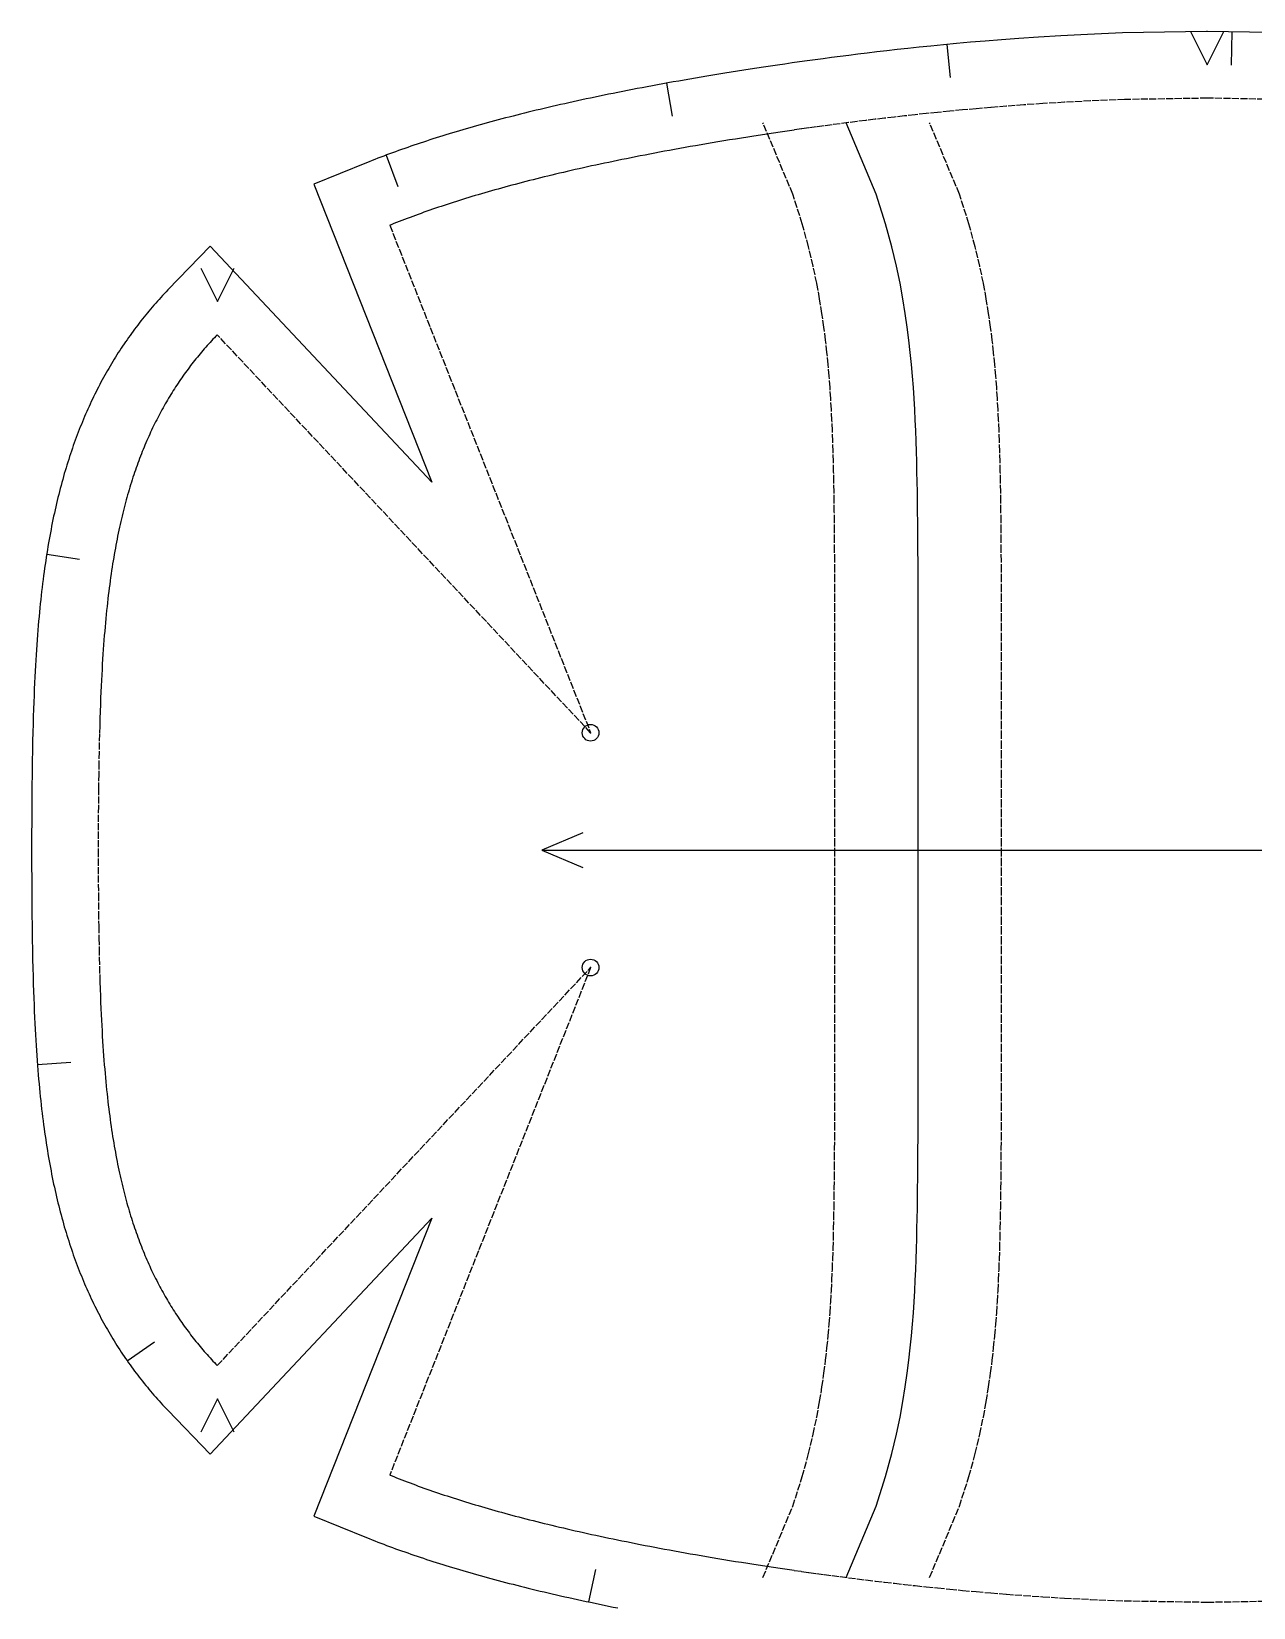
# Model space of a CAD drawing. Header units: millimetres. Extents: x 0 to 8058, y -22 to 1524.
# Drawn here: x 4506.3 to 4726.2, y 333.6 to 617.3 of the extents above; entities that cross this region are included whole.
import ezdxf

# ---------------------------------------------------------------- set-up
doc = ezdxf.new("R2010")
doc.units = ezdxf.units.MM
doc.linetypes.add('DASHED', pattern=[1.524, 1.27, -0.254])
for name, color, linetype in [('CUT', 7, 'Continuous'), ('DRILL', 4, 'Continuous'), ('GRAIN', 5, 'Continuous'), ('INTERNAL', 6, 'Continuous'), ('NOTCH', 1, 'Continuous'), ('SEW', 3, 'Continuous')]:
    doc.layers.add(name, color=color, linetype=linetype)

msp = doc.modelspace()

# ---------------------------------------------------------------- linework, layer by layer
at = {"layer": 'CUT'}
msp.add_lwpolyline([(4733.1, 617.04), (4717.99, 617.29), (4717.79, 617.29), (4702.68, 617.04), (4696.34, 616.78), (4691.55, 616.53), (4687.53, 616.29), (4684.01, 616.05), (4680.85, 615.81), (4677.95, 615.58), (4675.27, 615.35), (4672.77, 615.12), (4670.41, 614.9), (4668.18, 614.68), (4666.06, 614.46), (4664.03, 614.24), (4662.09, 614.03), (4660.22, 613.82), (4658.42, 613.61), (4656.69, 613.4), (4655.01, 613.2), (4653.39, 613), (4651.81, 612.79), (4650.28, 612.6), (4648.79, 612.4), (4647.33, 612.2), (4645.92, 612.01), (4644.53, 611.82), (4643.18, 611.63), (4641.86, 611.44), (4640.57, 611.25), (4639.3, 611.06), (4638.06, 610.88), (4636.84, 610.69), (4635.65, 610.51), (4634.47, 610.33), (4633.32, 610.15), (4632.19, 609.97), (4631.07, 609.79), (4629.98, 609.61), (4628.9, 609.43), (4627.84, 609.26), (4626.79, 609.08), (4625.76, 608.91), (4624.75, 608.73), (4623.75, 608.56), (4622.76, 608.38), (4621.79, 608.21), (4620.83, 608.04), (4619.88, 607.87), (4618.94, 607.69), (4618.02, 607.52), (4617.1, 607.35), (4616.2, 607.18), (4615.31, 607.01), (4614.42, 606.84), (4613.55, 606.67), (4612.69, 606.5), (4611.83, 606.33), (4610.99, 606.16), (4610.15, 605.99), (4609.33, 605.83), (4608.51, 605.66), (4607.7, 605.49), (4606.89, 605.32), (4606.1, 605.15), (4605.31, 604.98), (4604.53, 604.81), (4603.76, 604.64), (4603, 604.47), (4602.24, 604.3), (4601.48, 604.13), (4600.74, 603.96), (4600, 603.79), (4599.27, 603.62), (4598.54, 603.45), (4597.82, 603.28), (4597.11, 603.11), (4596.4, 602.94), (4595.69, 602.77), (4595, 602.6), (4594.3, 602.42), (4593.62, 602.25), (4592.94, 602.08), (4592.26, 601.9), (4591.59, 601.73), (4590.92, 601.56), (4590.26, 601.38), (4589.6, 601.21), (4588.95, 601.03), (4588.31, 600.85), (4587.66, 600.68), (4587.02, 600.5), (4586.39, 600.32), (4585.76, 600.14), (4585.14, 599.97), (4584.52, 599.79), (4583.9, 599.61), (4583.29, 599.42), (4582.68, 599.24), (4582.07, 599.06), (4581.47, 598.88), (4580.87, 598.7), (4580.28, 598.51), (4579.69, 598.33), (4579.1, 598.14), (4578.52, 597.96), (4577.94, 597.77), (4577.37, 597.58), (4576.8, 597.39), (4576.23, 597.2), (4575.66, 597.01), (4575.1, 596.82), (4574.54, 596.63), (4573.99, 596.44), (4573.44, 596.25), (4572.89, 596.05), (4572.34, 595.86), (4571.8, 595.66), (4571.26, 595.47), (4570.73, 595.27), (4570.19, 595.07), (4569.66, 594.87), (4569.13, 594.67), (4568.61, 594.47), (4568.09, 594.27), (4567.57, 594.06), (4567.05, 593.86), (4566.54, 593.65), (4557.06, 589.82), (4578.3, 536.17), (4538.41, 578.67), (4530.79, 570.77), (4530.48, 570.43), (4530.16, 570.1), (4529.84, 569.76), (4529.53, 569.42), (4529.22, 569.08), (4528.91, 568.73), (4528.61, 568.39), (4528.3, 568.04), (4528, 567.69), (4527.7, 567.34), (4527.4, 566.98), (4527.11, 566.63), (4526.81, 566.27), (4526.52, 565.91), (4526.23, 565.55), (4525.94, 565.19), (4525.66, 564.82), (4525.37, 564.45), (4525.09, 564.08), (4524.81, 563.71), (4524.54, 563.34), (4524.26, 562.96), (4523.99, 562.58), (4523.72, 562.2), (4523.45, 561.82), (4523.18, 561.44), (4522.92, 561.05), (4522.66, 560.66), (4522.4, 560.27), (4522.14, 559.88), (4521.88, 559.49), (4521.63, 559.09), (4521.38, 558.69), (4521.13, 558.29), (4520.88, 557.88), (4520.64, 557.48), (4520.4, 557.07), (4520.16, 556.66), (4519.92, 556.25), (4519.68, 555.84), (4519.45, 555.42), (4519.22, 555), (4518.99, 554.58), (4518.76, 554.16), (4518.54, 553.73), (4518.31, 553.3), (4518.09, 552.87), (4517.87, 552.44), (4517.66, 552), (4517.44, 551.57), (4517.23, 551.13), (4517.02, 550.68), (4516.81, 550.24), (4516.61, 549.79), (4516.4, 549.34), (4516.2, 548.89), (4516, 548.44), (4515.81, 547.98), (4515.61, 547.52), (4515.42, 547.06), (4515.23, 546.59), (4515.04, 546.12), (4514.85, 545.65), (4514.67, 545.18), (4514.49, 544.7), (4514.31, 544.22), (4514.13, 543.74), (4513.96, 543.26), (4513.78, 542.77), (4513.61, 542.28), (4513.44, 541.78), (4513.28, 541.29), (4513.11, 540.79), (4512.95, 540.29), (4512.79, 539.78), (4512.63, 539.27), (4512.47, 538.76), (4512.32, 538.24), (4512.16, 537.72), (4512.01, 537.2), (4511.87, 536.67), (4511.72, 536.14), (4511.58, 535.61), (4511.43, 535.07), (4511.29, 534.53), (4511.16, 533.98), (4511.02, 533.43), (4510.89, 532.88), (4510.75, 532.32), (4510.62, 531.75), (4510.49, 531.19), (4510.37, 530.61), (4510.24, 530.04), (4510.12, 529.46), (4510, 528.87), (4509.88, 528.28), (4509.77, 527.68), (4509.65, 527.08), (4509.54, 526.47), (4509.43, 525.86), (4509.32, 525.24), (4509.22, 524.61), (4509.11, 523.98), (4509.01, 523.34), (4508.91, 522.7), (4508.81, 522.04), (4508.71, 521.38), (4508.61, 520.72), (4508.52, 520.04), (4508.43, 519.36), (4508.34, 518.66), (4508.25, 517.96), (4508.16, 517.25), (4508.08, 516.53), (4508, 515.8), (4507.92, 515.06), (4507.84, 514.31), (4507.76, 513.55), (4507.68, 512.77), (4507.61, 511.98), (4507.54, 511.18), (4507.47, 510.36), (4507.4, 509.53), (4507.33, 508.68), (4507.27, 507.81), (4507.21, 506.92), (4507.14, 506.02), (4507.08, 505.09), (4507.03, 504.14), (4506.97, 503.16), (4506.91, 502.16), (4506.86, 501.12), (4506.81, 500.05), (4506.76, 498.94), (4506.71, 497.79), (4506.66, 496.6), (4506.62, 495.35), (4506.58, 494.03), (4506.53, 492.64), (4506.49, 491.17), (4506.46, 489.59), (4506.42, 487.87), (4506.38, 485.97), (4506.35, 483.82), (4506.32, 481.27), (4506.29, 477.94), (4506.26, 469.95), (4506.29, 461.96), (4506.32, 458.63), (4506.35, 456.08), (4506.38, 453.93), (4506.42, 452.03), (4506.46, 450.31), (4506.49, 448.73), (4506.53, 447.25), (4506.58, 445.86), (4506.62, 444.55), (4506.66, 443.3), (4506.71, 442.1), (4506.76, 440.95), (4506.81, 439.85), (4506.86, 438.78), (4506.91, 437.74), (4506.97, 436.73), (4507.03, 435.76), (4507.08, 434.81), (4507.14, 433.88), (4507.21, 432.97), (4507.27, 432.08), (4507.33, 431.22), (4507.4, 430.37), (4507.47, 429.53), (4507.54, 428.72), (4507.61, 427.91), (4507.68, 427.13), (4507.76, 426.35), (4507.84, 425.59), (4507.92, 424.83), (4508, 424.09), (4508.08, 423.36), (4508.16, 422.64), (4508.25, 421.93), (4508.34, 421.23), (4508.43, 420.54), (4508.52, 419.86), (4508.61, 419.18), (4508.71, 418.51), (4508.81, 417.85), (4508.91, 417.2), (4509.01, 416.55), (4509.11, 415.92), (4509.22, 415.28), (4509.32, 414.66), (4509.43, 414.04), (4509.54, 413.42), (4509.65, 412.82), (4509.77, 412.21), (4509.88, 411.62), (4510, 411.03), (4510.12, 410.44), (4510.24, 409.86), (4510.37, 409.28), (4510.49, 408.71), (4510.62, 408.14), (4510.75, 407.58), (4510.89, 407.02), (4511.02, 406.47), (4511.16, 405.92), (4511.29, 405.37), (4511.43, 404.83), (4511.58, 404.29), (4511.72, 403.76), (4511.87, 403.22), (4512.01, 402.7), (4512.16, 402.17), (4512.32, 401.66), (4512.47, 401.14), (4512.63, 400.63), (4512.79, 400.12), (4512.95, 399.61), (4513.11, 399.11), (4513.28, 398.61), (4513.44, 398.11), (4513.61, 397.62), (4513.78, 397.13), (4513.96, 396.64), (4514.13, 396.15), (4514.31, 395.67), (4514.49, 395.19), (4514.67, 394.72), (4514.85, 394.24), (4515.04, 393.77), (4515.23, 393.31), (4515.42, 392.84), (4515.61, 392.38), (4515.81, 391.92), (4516, 391.46), (4516.2, 391.01), (4516.4, 390.55), (4516.61, 390.1), (4516.81, 389.66), (4517.02, 389.21), (4517.23, 388.77), (4517.44, 388.33), (4517.66, 387.89), (4517.87, 387.46), (4518.09, 387.02), (4518.31, 386.59), (4518.54, 386.17), (4518.76, 385.74), (4518.99, 385.32), (4519.22, 384.9), (4519.45, 384.48), (4519.68, 384.06), (4519.92, 383.65), (4520.16, 383.23), (4520.4, 382.82), (4520.64, 382.42), (4520.88, 382.01), (4521.13, 381.61), (4521.38, 381.21), (4521.63, 380.81), (4521.88, 380.41), (4522.14, 380.02), (4522.4, 379.62), (4522.66, 379.23), (4522.92, 378.84), (4523.18, 378.46), (4523.45, 378.07), (4523.72, 377.69), (4523.99, 377.31), (4524.26, 376.93), (4524.54, 376.56), (4524.81, 376.18), (4525.09, 375.81), (4525.37, 375.44), (4525.66, 375.07), (4525.94, 374.71), (4526.23, 374.35), (4526.52, 373.98), (4526.81, 373.62), (4527.11, 373.27), (4527.4, 372.91), (4527.7, 372.56), (4528, 372.21), (4528.3, 371.86), (4528.61, 371.51), (4528.91, 371.16), (4529.22, 370.82), (4529.53, 370.48), (4529.84, 370.14), (4530.16, 369.8), (4530.48, 369.46), (4530.79, 369.13), (4538.41, 361.23), (4578.3, 403.73), (4557.06, 350.07), (4566.54, 346.24), (4567.05, 346.04), (4567.57, 345.83), (4568.09, 345.63), (4568.61, 345.43), (4569.13, 345.23), (4569.66, 345.03), (4570.19, 344.83), (4570.73, 344.63), (4571.26, 344.43), (4571.8, 344.23), (4572.34, 344.04), (4572.89, 343.84), (4573.44, 343.65), (4573.99, 343.46), (4574.54, 343.26), (4575.1, 343.07), (4575.66, 342.88), (4576.23, 342.69), (4576.8, 342.5), (4577.37, 342.31), (4577.94, 342.13), (4578.52, 341.94), (4579.1, 341.75), (4579.69, 341.57), (4580.28, 341.38), (4580.87, 341.2), (4581.47, 341.02), (4582.07, 340.83), (4582.68, 340.65), (4583.29, 340.47), (4583.9, 340.29), (4584.52, 340.11), (4585.14, 339.93), (4585.76, 339.75), (4586.39, 339.57), (4587.02, 339.4), (4587.66, 339.22), (4588.31, 339.04), (4588.95, 338.87), (4589.6, 338.69), (4590.26, 338.51), (4590.92, 338.34), (4591.59, 338.17), (4592.26, 337.99), (4592.94, 337.82), (4593.62, 337.64), (4594.3, 337.47), (4595, 337.3), (4595.69, 337.13), (4596.4, 336.96), (4597.11, 336.79), (4597.82, 336.61), (4598.54, 336.44), (4599.27, 336.27), (4600, 336.1), (4600.74, 335.93), (4601.48, 335.76), (4602.24, 335.59), (4603, 335.42), (4603.76, 335.25), (4604.53, 335.08), (4605.31, 334.92), (4606.1, 334.75), (4606.89, 334.58), (4607.7, 334.41), (4608.51, 334.24), (4609.33, 334.07), (4610.15, 333.9), (4610.99, 333.73), (4611.83, 333.56)], dxfattribs=at)
at = {"layer": 'DRILL'}
for centre in [(4606.91, 491.08), (4606.91, 448.82)]:
    msp.add_circle(centre, 1.5, dxfattribs=at)
for p in [(4606.91, 491.08), (4606.91, 448.82)]:
    msp.add_point(p, dxfattribs=at)
at = {"layer": 'GRAIN'}
for points in [[(4605.48, 473.06), (4598.11, 469.95), (4605.48, 466.83)], [(4598.11, 469.95), (4837.67, 469.95)]]:
    msp.add_lwpolyline(points, dxfattribs=at)
at = {"layer": 'INTERNAL', "linetype": 'CONTINUOUS'}
msp.add_lwpolyline([(4652.94, 339.05), (4658.3, 351.87), (4660.01, 357.22), (4661.14, 361.34), (4661.97, 364.82), (4662.62, 367.91), (4663.14, 370.73), (4663.56, 373.34), (4663.92, 375.8), (4664.21, 378.14), (4664.46, 380.37), (4664.67, 382.53), (4664.86, 384.62), (4665.01, 386.66), (4665.14, 388.66), (4665.25, 390.61), (4665.35, 392.54), (4665.43, 394.44), (4665.5, 396.31), (4665.57, 398.17), (4665.62, 400.01), (4665.66, 401.84), (4665.7, 403.66), (4665.73, 405.47), (4665.76, 407.26), (4665.78, 409.06), (4665.8, 410.84), (4665.82, 412.63), (4665.83, 414.4), (4665.84, 416.18), (4665.85, 417.95), (4665.86, 419.72), (4665.86, 421.49), (4665.87, 423.26), (4665.87, 425.02), (4665.88, 426.79), (4665.88, 428.55), (4665.88, 430.31), (4665.88, 432.08), (4665.88, 433.84), (4665.89, 435.6), (4665.89, 437.36), (4665.89, 439.12), (4665.89, 440.89), (4665.89, 442.65), (4665.89, 444.41), (4665.89, 446.17), (4665.89, 447.93), (4665.89, 449.69), (4665.89, 451.45), (4665.89, 453.22), (4665.89, 454.98), (4665.89, 456.74), (4665.89, 458.5), (4665.89, 460.26), (4665.89, 462.02), (4665.89, 463.78), (4665.89, 465.54), (4665.89, 467.31), (4665.89, 469.07), (4665.89, 470.83), (4665.89, 472.59), (4665.89, 474.35), (4665.89, 476.11), (4665.89, 477.87), (4665.89, 479.63), (4665.89, 481.4), (4665.89, 483.16), (4665.89, 484.92), (4665.89, 486.68), (4665.89, 488.44), (4665.89, 490.2), (4665.89, 491.96), (4665.89, 493.73), (4665.89, 495.49), (4665.89, 497.25), (4665.89, 499.01), (4665.89, 500.77), (4665.89, 502.53), (4665.89, 504.3), (4665.88, 506.06), (4665.88, 507.82), (4665.88, 509.58), (4665.88, 511.35), (4665.88, 513.11), (4665.87, 514.87), (4665.87, 516.64), (4665.86, 518.41), (4665.86, 520.17), (4665.85, 521.94), (4665.84, 523.72), (4665.83, 525.49), (4665.82, 527.27), (4665.8, 529.05), (4665.78, 530.84), (4665.76, 532.63), (4665.73, 534.43), (4665.7, 536.24), (4665.66, 538.05), (4665.62, 539.88), (4665.57, 541.72), (4665.5, 543.58), (4665.43, 545.46), (4665.35, 547.36), (4665.25, 549.28), (4665.14, 551.24), (4665.01, 553.23), (4664.86, 555.27), (4664.67, 557.36), (4664.46, 559.52), (4664.21, 561.76), (4663.92, 564.1), (4663.56, 566.55), (4663.14, 569.17), (4662.62, 571.98), (4661.97, 575.07), (4661.14, 578.56), (4660.01, 582.68), (4658.3, 588.02), (4652.94, 600.84)], dxfattribs=at)
at = {"layer": 'NOTCH'}
for points in [[(4714.88, 617.29), (4717.89, 611.29), (4720.88, 617.29)], [(4722.32, 617.22), (4722.22, 611.22)], [(4671.05, 614.96), (4671.62, 608.99)], [(4620.54, 607.99), (4621.61, 602.08)], [(4570.09, 595.03), (4572.19, 589.41)], [(4536.74, 574.71), (4539.71, 568.7), (4542.74, 574.69)], [(4508.99, 523.24), (4514.92, 522.3)], [(4507.32, 431.36), (4513.31, 431.82)], [(4523.47, 378.05), (4528.39, 381.48)], [(4542.75, 365.21), (4539.72, 371.19), (4536.75, 365.18)], [(4606.6, 334.64), (4607.85, 340.51)]]:
    msp.add_lwpolyline(points, dxfattribs=at)
at = {"layer": 'SEW', "linetype": 'DASHED'}
for points in [[(4732.76, 605.04), (4717.89, 605.29), (4717.89, 605.29), (4703.02, 605.04), (4696.89, 604.79), (4692.22, 604.55), (4688.3, 604.32), (4684.87, 604.08), (4681.78, 603.85), (4678.95, 603.62), (4676.33, 603.4), (4673.88, 603.17), (4671.57, 602.95), (4669.38, 602.74), (4667.31, 602.52), (4665.32, 602.31), (4663.42, 602.1), (4661.59, 601.9), (4659.83, 601.69), (4658.13, 601.49), (4656.48, 601.29), (4654.89, 601.09), (4653.34, 600.89), (4651.83, 600.7), (4650.37, 600.5), (4648.94, 600.31), (4647.55, 600.12), (4646.19, 599.93), (4644.87, 599.75), (4643.57, 599.56), (4642.3, 599.38), (4641.06, 599.19), (4639.84, 599.01), (4638.65, 598.83), (4637.47, 598.65), (4636.32, 598.47), (4635.19, 598.3), (4634.08, 598.12), (4632.99, 597.94), (4631.92, 597.77), (4630.86, 597.6), (4629.82, 597.42), (4628.8, 597.25), (4627.79, 597.08), (4626.79, 596.91), (4625.81, 596.74), (4624.85, 596.57), (4623.9, 596.4), (4622.96, 596.23), (4622.03, 596.06), (4621.11, 595.89), (4620.21, 595.73), (4619.32, 595.56), (4618.44, 595.39), (4617.56, 595.23), (4616.7, 595.06), (4615.85, 594.9), (4615.01, 594.73), (4614.18, 594.56), (4613.36, 594.4), (4612.55, 594.24), (4611.74, 594.07), (4610.95, 593.91), (4610.16, 593.74), (4609.38, 593.58), (4608.61, 593.41), (4607.85, 593.25), (4607.09, 593.09), (4606.34, 592.92), (4605.6, 592.76), (4604.87, 592.59), (4604.14, 592.43), (4603.42, 592.27), (4602.7, 592.1), (4602, 591.94), (4601.3, 591.77), (4600.6, 591.61), (4599.91, 591.44), (4599.23, 591.28), (4598.55, 591.11), (4597.88, 590.95), (4597.22, 590.78), (4596.56, 590.62), (4595.9, 590.45), (4595.26, 590.28), (4594.61, 590.12), (4593.97, 589.95), (4593.34, 589.78), (4592.71, 589.62), (4592.09, 589.45), (4591.47, 589.28), (4590.86, 589.11), (4590.25, 588.94), (4589.65, 588.77), (4589.05, 588.6), (4588.45, 588.43), (4587.86, 588.26), (4587.28, 588.09), (4586.69, 587.92), (4586.12, 587.75), (4585.54, 587.58), (4584.98, 587.4), (4584.41, 587.23), (4583.85, 587.06), (4583.29, 586.88), (4582.74, 586.71), (4582.19, 586.53), (4581.65, 586.35), (4581.11, 586.18), (4580.57, 586), (4580.03, 585.82), (4579.5, 585.65), (4578.98, 585.47), (4578.45, 585.29), (4577.94, 585.11), (4577.42, 584.93), (4576.91, 584.75), (4576.4, 584.56), (4575.89, 584.38), (4575.39, 584.2), (4574.89, 584.01), (4574.4, 583.83), (4573.9, 583.64), (4573.42, 583.46), (4572.93, 583.27), (4572.45, 583.09), (4571.97, 582.9), (4571.49, 582.71), (4571.02, 582.52), (4570.75, 582.41), (4606.91, 491.08), (4539.69, 562.7), (4539.46, 562.46), (4539.19, 562.18), (4538.92, 561.9), (4538.65, 561.61), (4538.39, 561.33), (4538.13, 561.04), (4537.87, 560.75), (4537.61, 560.46), (4537.36, 560.17), (4537.1, 559.87), (4536.85, 559.58), (4536.6, 559.28), (4536.35, 558.98), (4536.11, 558.68), (4535.86, 558.38), (4535.62, 558.08), (4535.38, 557.77), (4535.14, 557.47), (4534.9, 557.16), (4534.67, 556.85), (4534.43, 556.54), (4534.2, 556.22), (4533.97, 555.91), (4533.74, 555.59), (4533.52, 555.27), (4533.29, 554.95), (4533.07, 554.63), (4532.85, 554.31), (4532.63, 553.98), (4532.41, 553.66), (4532.19, 553.33), (4531.98, 553), (4531.77, 552.66), (4531.56, 552.33), (4531.35, 551.99), (4531.14, 551.65), (4530.93, 551.31), (4530.73, 550.97), (4530.53, 550.62), (4530.33, 550.28), (4530.13, 549.93), (4529.93, 549.58), (4529.74, 549.23), (4529.54, 548.87), (4529.35, 548.51), (4529.16, 548.15), (4528.97, 547.79), (4528.79, 547.43), (4528.6, 547.06), (4528.42, 546.69), (4528.24, 546.32), (4528.06, 545.95), (4527.88, 545.57), (4527.7, 545.19), (4527.53, 544.81), (4527.35, 544.43), (4527.18, 544.04), (4527.01, 543.66), (4526.84, 543.27), (4526.68, 542.87), (4526.51, 542.48), (4526.35, 542.08), (4526.19, 541.68), (4526.03, 541.27), (4525.87, 540.86), (4525.71, 540.45), (4525.56, 540.04), (4525.4, 539.62), (4525.25, 539.2), (4525.1, 538.78), (4524.95, 538.36), (4524.81, 537.93), (4524.66, 537.5), (4524.52, 537.06), (4524.37, 536.62), (4524.23, 536.18), (4524.1, 535.73), (4523.96, 535.28), (4523.82, 534.83), (4523.69, 534.38), (4523.56, 533.91), (4523.43, 533.45), (4523.3, 532.98), (4523.17, 532.51), (4523.04, 532.03), (4522.92, 531.55), (4522.8, 531.07), (4522.68, 530.58), (4522.56, 530.08), (4522.44, 529.59), (4522.32, 529.08), (4522.21, 528.57), (4522.09, 528.06), (4521.98, 527.54), (4521.87, 527.02), (4521.76, 526.49), (4521.66, 525.95), (4521.55, 525.41), (4521.45, 524.87), (4521.35, 524.32), (4521.25, 523.76), (4521.15, 523.19), (4521.05, 522.62), (4520.95, 522.04), (4520.86, 521.46), (4520.77, 520.87), (4520.68, 520.27), (4520.59, 519.66), (4520.5, 519.04), (4520.41, 518.42), (4520.33, 517.78), (4520.24, 517.14), (4520.16, 516.49), (4520.08, 515.83), (4520, 515.16), (4519.92, 514.48), (4519.85, 513.78), (4519.77, 513.08), (4519.7, 512.36), (4519.63, 511.63), (4519.56, 510.89), (4519.49, 510.13), (4519.43, 509.35), (4519.36, 508.57), (4519.3, 507.76), (4519.24, 506.93), (4519.18, 506.09), (4519.12, 505.22), (4519.06, 504.34), (4519, 503.42), (4518.95, 502.49), (4518.9, 501.52), (4518.85, 500.52), (4518.8, 499.49), (4518.75, 498.42), (4518.7, 497.31), (4518.66, 496.15), (4518.61, 494.93), (4518.57, 493.65), (4518.53, 492.3), (4518.49, 490.86), (4518.45, 489.31), (4518.42, 487.63), (4518.38, 485.76), (4518.35, 483.65), (4518.32, 481.13), (4518.29, 477.86), (4518.26, 469.95), (4518.29, 462.04), (4518.32, 458.76), (4518.35, 456.25), (4518.38, 454.13), (4518.42, 452.27), (4518.45, 450.58), (4518.49, 449.04), (4518.53, 447.59), (4518.57, 446.24), (4518.61, 444.96), (4518.66, 443.75), (4518.7, 442.59), (4518.75, 441.48), (4518.8, 440.4), (4518.85, 439.37), (4518.9, 438.38), (4518.95, 437.41), (4519, 436.47), (4519.06, 435.56), (4519.12, 434.67), (4519.18, 433.81), (4519.24, 432.96), (4519.3, 432.14), (4519.36, 431.33), (4519.43, 430.54), (4519.49, 429.77), (4519.56, 429.01), (4519.63, 428.26), (4519.7, 427.53), (4519.77, 426.82), (4519.85, 426.11), (4519.92, 425.42), (4520, 424.74), (4520.08, 424.07), (4520.16, 423.4), (4520.24, 422.75), (4520.33, 422.11), (4520.41, 421.48), (4520.5, 420.85), (4520.59, 420.24), (4520.68, 419.63), (4520.77, 419.03), (4520.86, 418.44), (4520.95, 417.85), (4521.05, 417.27), (4521.15, 416.7), (4521.25, 416.14), (4521.35, 415.58), (4521.45, 415.03), (4521.55, 414.48), (4521.66, 413.94), (4521.76, 413.41), (4521.87, 412.88), (4521.98, 412.35), (4522.09, 411.84), (4522.21, 411.32), (4522.32, 410.81), (4522.44, 410.31), (4522.56, 409.81), (4522.68, 409.32), (4522.8, 408.83), (4522.92, 408.34), (4523.04, 407.86), (4523.17, 407.39), (4523.3, 406.91), (4523.43, 406.44), (4523.56, 405.98), (4523.69, 405.52), (4523.82, 405.06), (4523.96, 404.61), (4524.1, 404.16), (4524.23, 403.72), (4524.37, 403.27), (4524.52, 402.83), (4524.66, 402.4), (4524.81, 401.97), (4524.95, 401.54), (4525.1, 401.11), (4525.25, 400.69), (4525.4, 400.27), (4525.56, 399.86), (4525.71, 399.44), (4525.87, 399.03), (4526.03, 398.62), (4526.19, 398.22), (4526.35, 397.82), (4526.51, 397.42), (4526.68, 397.02), (4526.84, 396.63), (4527.01, 396.24), (4527.18, 395.85), (4527.35, 395.46), (4527.53, 395.08), (4527.7, 394.7), (4527.88, 394.32), (4528.06, 393.95), (4528.24, 393.57), (4528.42, 393.2), (4528.6, 392.83), (4528.79, 392.47), (4528.97, 392.1), (4529.16, 391.74), (4529.35, 391.38), (4529.54, 391.03), (4529.74, 390.67), (4529.93, 390.32), (4530.13, 389.97), (4530.33, 389.62), (4530.53, 389.27), (4530.73, 388.93), (4530.93, 388.58), (4531.14, 388.24), (4531.35, 387.9), (4531.56, 387.57), (4531.77, 387.23), (4531.98, 386.9), (4532.19, 386.57), (4532.41, 386.24), (4532.63, 385.91), (4532.85, 385.59), (4533.07, 385.26), (4533.29, 384.94), (4533.52, 384.62), (4533.74, 384.3), (4533.97, 383.99), (4534.2, 383.67), (4534.43, 383.36), (4534.67, 383.05), (4534.9, 382.74), (4535.14, 382.43), (4535.38, 382.12), (4535.62, 381.82), (4535.86, 381.51), (4536.11, 381.21), (4536.35, 380.91), (4536.6, 380.61), (4536.85, 380.32), (4537.1, 380.02), (4537.36, 379.73), (4537.61, 379.44), (4537.87, 379.15), (4538.13, 378.86), (4538.39, 378.57), (4538.65, 378.28), (4538.92, 378), (4539.19, 377.71), (4539.46, 377.43), (4539.69, 377.19), (4606.91, 448.82), (4570.75, 357.48), (4571.02, 357.38), (4571.49, 357.19), (4571.97, 357), (4572.45, 356.81), (4572.93, 356.62), (4573.42, 356.44), (4573.9, 356.25), (4574.4, 356.07), (4574.89, 355.88), (4575.39, 355.7), (4575.89, 355.51), (4576.4, 355.33), (4576.91, 355.15), (4577.42, 354.97), (4577.94, 354.79), (4578.45, 354.61), (4578.98, 354.43), (4579.5, 354.25), (4580.03, 354.07), (4580.57, 353.89), (4581.11, 353.72), (4581.65, 353.54), (4582.19, 353.36), (4582.74, 353.19), (4583.29, 353.01), (4583.85, 352.84), (4584.41, 352.67), (4584.98, 352.49), (4585.54, 352.32), (4586.12, 352.15), (4586.69, 351.98), (4587.28, 351.8), (4587.86, 351.63), (4588.45, 351.46), (4589.05, 351.29), (4589.65, 351.12), (4590.25, 350.95), (4590.86, 350.78), (4591.47, 350.62), (4592.09, 350.45), (4592.71, 350.28), (4593.34, 350.11), (4593.97, 349.95), (4594.61, 349.78), (4595.26, 349.61), (4595.9, 349.45), (4596.56, 349.28), (4597.22, 349.11), (4597.88, 348.95), (4598.55, 348.78), (4599.23, 348.62), (4599.91, 348.45), (4600.6, 348.29), (4601.3, 348.12), (4602, 347.96), (4602.7, 347.79), (4603.42, 347.63), (4604.14, 347.47), (4604.87, 347.3), (4605.6, 347.14), (4606.34, 346.97), (4607.09, 346.81), (4607.85, 346.65), (4608.61, 346.48), (4609.38, 346.32), (4610.16, 346.15), (4610.95, 345.99), (4611.74, 345.82), (4612.55, 345.66), (4613.36, 345.5), (4614.18, 345.33), (4615.01, 345.17), (4615.85, 345), (4616.7, 344.83), (4617.56, 344.67), (4618.44, 344.5), (4619.32, 344.34), (4620.21, 344.17), (4621.11, 344), (4622.03, 343.83), (4622.96, 343.67), (4623.9, 343.5), (4624.85, 343.33), (4625.81, 343.16), (4626.79, 342.99), (4627.79, 342.82), (4628.8, 342.65), (4629.82, 342.47), (4630.86, 342.3), (4631.92, 342.13), (4632.99, 341.95), (4634.08, 341.78), (4635.19, 341.6), (4636.32, 341.42), (4637.47, 341.24), (4638.65, 341.06), (4639.84, 340.88), (4641.06, 340.7), (4642.3, 340.52), (4643.57, 340.33), (4644.87, 340.15), (4646.19, 339.96), (4647.55, 339.77), (4648.94, 339.58), (4650.37, 339.39), (4651.83, 339.2), (4653.34, 339), (4654.89, 338.81), (4656.48, 338.61), (4658.13, 338.41), (4659.83, 338.2), (4661.59, 338), (4663.42, 337.79), (4665.32, 337.58), (4667.31, 337.37), (4669.38, 337.16), (4671.57, 336.94), (4673.88, 336.72), (4676.33, 336.5), (4678.95, 336.27), (4681.78, 336.05), (4684.87, 335.81), (4688.3, 335.58), (4692.22, 335.34), (4696.89, 335.1), (4703.02, 334.85), (4717.89, 334.61), (4732.76, 334.85)], [(4637.94, 339.05), (4643.3, 351.87), (4645.01, 357.22), (4646.14, 361.34), (4646.97, 364.82), (4647.62, 367.91), (4648.14, 370.73), (4648.56, 373.34), (4648.92, 375.8), (4649.21, 378.14), (4649.46, 380.37), (4649.67, 382.53), (4649.86, 384.62), (4650.01, 386.66), (4650.14, 388.66), (4650.25, 390.61), (4650.35, 392.54), (4650.43, 394.44), (4650.5, 396.31), (4650.57, 398.17), (4650.62, 400.01), (4650.66, 401.84), (4650.7, 403.66), (4650.73, 405.47), (4650.76, 407.26), (4650.78, 409.06), (4650.8, 410.84), (4650.82, 412.63), (4650.83, 414.4), (4650.84, 416.18), (4650.85, 417.95), (4650.86, 419.72), (4650.86, 421.49), (4650.87, 423.26), (4650.87, 425.02), (4650.88, 426.79), (4650.88, 428.55), (4650.88, 430.31), (4650.88, 432.08), (4650.88, 433.84), (4650.89, 435.6), (4650.89, 437.36), (4650.89, 439.12), (4650.89, 440.89), (4650.89, 442.65), (4650.89, 444.41), (4650.89, 446.17), (4650.89, 447.93), (4650.89, 449.69), (4650.89, 451.45), (4650.89, 453.22), (4650.89, 454.98), (4650.89, 456.74), (4650.89, 458.5), (4650.89, 460.26), (4650.89, 462.02), (4650.89, 463.78), (4650.89, 465.54), (4650.89, 467.31), (4650.89, 469.07), (4650.89, 470.83), (4650.89, 472.59), (4650.89, 474.35), (4650.89, 476.11), (4650.89, 477.87), (4650.89, 479.63), (4650.89, 481.4), (4650.89, 483.16), (4650.89, 484.92), (4650.89, 486.68), (4650.89, 488.44), (4650.89, 490.2), (4650.89, 491.96), (4650.89, 493.73), (4650.89, 495.49), (4650.89, 497.25), (4650.89, 499.01), (4650.89, 500.77), (4650.89, 502.53), (4650.89, 504.3), (4650.88, 506.06), (4650.88, 507.82), (4650.88, 509.58), (4650.88, 511.35), (4650.88, 513.11), (4650.87, 514.87), (4650.87, 516.64), (4650.86, 518.41), (4650.86, 520.17), (4650.85, 521.94), (4650.84, 523.72), (4650.83, 525.49), (4650.82, 527.27), (4650.8, 529.05), (4650.78, 530.84), (4650.76, 532.63), (4650.73, 534.43), (4650.7, 536.24), (4650.66, 538.05), (4650.62, 539.88), (4650.57, 541.72), (4650.5, 543.58), (4650.43, 545.46), (4650.35, 547.36), (4650.25, 549.28), (4650.14, 551.24), (4650.01, 553.23), (4649.86, 555.27), (4649.67, 557.36), (4649.46, 559.52), (4649.21, 561.76), (4648.92, 564.1), (4648.56, 566.55), (4648.14, 569.17), (4647.62, 571.98), (4646.97, 575.07), (4646.14, 578.56), (4645.01, 582.68), (4643.3, 588.02), (4637.94, 600.84)], [(4667.94, 339.05), (4673.3, 351.87), (4675.01, 357.22), (4676.14, 361.34), (4676.97, 364.82), (4677.62, 367.91), (4678.14, 370.73), (4678.56, 373.34), (4678.92, 375.8), (4679.21, 378.14), (4679.46, 380.37), (4679.67, 382.53), (4679.86, 384.62), (4680.01, 386.66), (4680.14, 388.66), (4680.25, 390.61), (4680.35, 392.54), (4680.43, 394.44), (4680.5, 396.31), (4680.57, 398.17), (4680.62, 400.01), (4680.66, 401.84), (4680.7, 403.66), (4680.73, 405.47), (4680.76, 407.26), (4680.78, 409.06), (4680.8, 410.84), (4680.82, 412.63), (4680.83, 414.4), (4680.84, 416.18), (4680.85, 417.95), (4680.86, 419.72), (4680.86, 421.49), (4680.87, 423.26), (4680.87, 425.02), (4680.88, 426.79), (4680.88, 428.55), (4680.88, 430.31), (4680.88, 432.08), (4680.88, 433.84), (4680.89, 435.6), (4680.89, 437.36), (4680.89, 439.12), (4680.89, 440.89), (4680.89, 442.65), (4680.89, 444.41), (4680.89, 446.17), (4680.89, 447.93), (4680.89, 449.69), (4680.89, 451.45), (4680.89, 453.22), (4680.89, 454.98), (4680.89, 456.74), (4680.89, 458.5), (4680.89, 460.26), (4680.89, 462.02), (4680.89, 463.78), (4680.89, 465.54), (4680.89, 467.31), (4680.89, 469.07), (4680.89, 470.83), (4680.89, 472.59), (4680.89, 474.35), (4680.89, 476.11), (4680.89, 477.87), (4680.89, 479.63), (4680.89, 481.4), (4680.89, 483.16), (4680.89, 484.92), (4680.89, 486.68), (4680.89, 488.44), (4680.89, 490.2), (4680.89, 491.96), (4680.89, 493.73), (4680.89, 495.49), (4680.89, 497.25), (4680.89, 499.01), (4680.89, 500.77), (4680.89, 502.53), (4680.89, 504.3), (4680.88, 506.06), (4680.88, 507.82), (4680.88, 509.58), (4680.88, 511.35), (4680.88, 513.11), (4680.87, 514.87), (4680.87, 516.64), (4680.86, 518.41), (4680.86, 520.17), (4680.85, 521.94), (4680.84, 523.72), (4680.83, 525.49), (4680.82, 527.27), (4680.8, 529.05), (4680.78, 530.84), (4680.76, 532.63), (4680.73, 534.43), (4680.7, 536.24), (4680.66, 538.05), (4680.62, 539.88), (4680.57, 541.72), (4680.5, 543.58), (4680.43, 545.46), (4680.35, 547.36), (4680.25, 549.28), (4680.14, 551.24), (4680.01, 553.23), (4679.86, 555.27), (4679.67, 557.36), (4679.46, 559.52), (4679.21, 561.76), (4678.92, 564.1), (4678.56, 566.55), (4678.14, 569.17), (4677.62, 571.98), (4676.97, 575.07), (4676.14, 578.56), (4675.01, 582.68), (4673.3, 588.02), (4667.94, 600.84)]]:
    msp.add_lwpolyline(points, dxfattribs=at)

doc.saveas('drawing.dxf')
